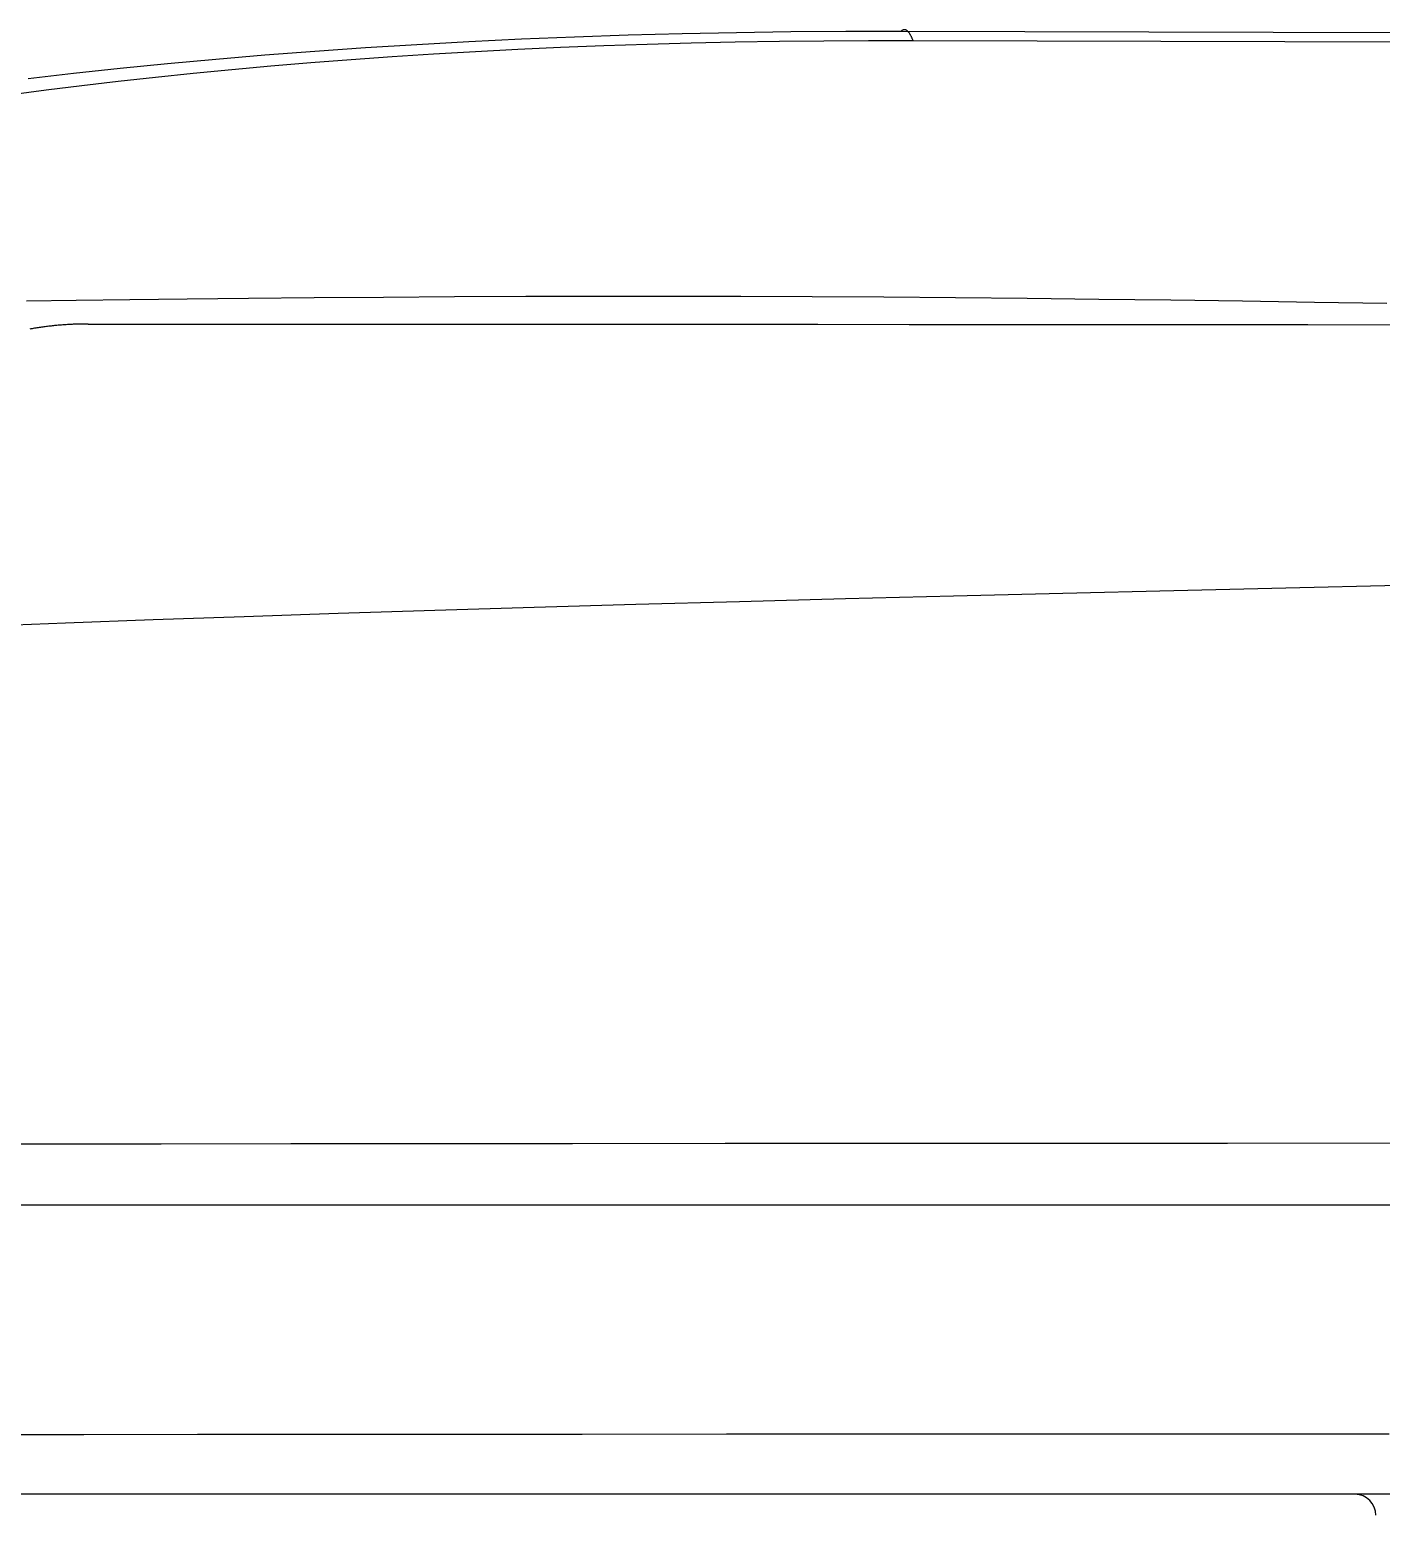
# Model space of a CAD drawing. Header units: millimetres. Extents: x 0 to 1800, y -67 to 2530.
# Drawn here: x 1236.97 to 1269.16, y 620.06 to 655.44 of the extents above; entities that cross this region are included whole.
import ezdxf

# ---------------------------------------------------------------- set-up
doc = ezdxf.new("R2010")
doc.units = ezdxf.units.MM
doc.layers.add('내부선 및 부속', color=4, linetype='Continuous')

msp = doc.modelspace()

# ---------------------------------------------------------------- linework, layer by layer
at = {"layer": '내부선 및 부속', "linetype": 'Continuous'}
for p, q in [((1252.508, 655.343), (1251.222, 655.308)), ((1253.802, 655.369), (1252.508, 655.343)), ((1255.102, 655.387), (1253.802, 655.369)), ((1256.407, 655.396), (1255.102, 655.387)), ((1257.717, 655.396), (1256.407, 655.396)), ((1260.673, 655.388), (1257.717, 655.396)), ((1257.724, 655.402), (1257.718, 655.396)), ((1257.73, 655.408), (1257.724, 655.402)), ((1257.736, 655.413), (1257.73, 655.408)), ((1257.742, 655.418), (1257.736, 655.413)), ((1257.749, 655.422), (1257.742, 655.418)), ((1257.755, 655.426), (1257.749, 655.422)), ((1257.761, 655.43), (1257.755, 655.426)), ((1257.767, 655.433), (1257.761, 655.43)), ((1257.773, 655.435), (1257.767, 655.433)), ((1257.78, 655.437), (1257.773, 655.435)), ((1257.786, 655.439), (1257.78, 655.437)), ((1257.792, 655.44), (1257.786, 655.439)), ((1257.798, 655.44), (1257.792, 655.44)), ((1257.804, 655.441), (1257.798, 655.44)), ((1257.81, 655.44), (1257.804, 655.441)), ((1257.816, 655.44), (1257.81, 655.44)), ((1257.822, 655.438), (1257.816, 655.44)), ((1257.829, 655.437), (1257.822, 655.438)), ((1257.835, 655.435), (1257.829, 655.437)), ((1257.841, 655.432), (1257.835, 655.435)), ((1257.847, 655.43), (1257.841, 655.432)), ((1257.853, 655.426), (1257.847, 655.43)), ((1257.859, 655.423), (1257.853, 655.426)), ((1257.865, 655.418), (1257.859, 655.423)), ((1257.871, 655.414), (1257.865, 655.418)), ((1257.877, 655.409), (1257.871, 655.414)), ((1257.883, 655.404), (1257.877, 655.409)), ((1257.888, 655.398), (1257.883, 655.404)), ((1257.894, 655.392), (1257.888, 655.398)), ((1257.9, 655.385), (1257.894, 655.392)), ((1257.906, 655.378), (1257.9, 655.385)), ((1257.912, 655.371), (1257.906, 655.378)), ((1257.918, 655.363), (1257.912, 655.371)), ((1257.924, 655.355), (1257.918, 655.363)), ((1257.93, 655.346), (1257.924, 655.355)), ((1257.935, 655.337), (1257.93, 655.346)), ((1257.941, 655.328), (1257.935, 655.337)), ((1263.629, 655.379), (1260.673, 655.388)), ((1266.585, 655.371), (1263.629, 655.379)), ((1269.541, 655.363), (1266.585, 655.371)), ((1244.969, 655.008), (1243.761, 654.923)), ((1246.192, 655.084), (1244.969, 655.008)), ((1247.43, 655.152), (1246.192, 655.084)), ((1248.682, 655.213), (1247.43, 655.152)), ((1249.617, 655.014), (1248.598, 654.967)), ((1249.947, 655.265), (1248.682, 655.213)), ((1250.645, 655.055), (1249.617, 655.014)), ((1251.222, 655.308), (1249.947, 655.265)), ((1251.681, 655.09), (1250.645, 655.055)), ((1252.724, 655.119), (1251.681, 655.09)), ((1253.773, 655.141), (1252.724, 655.119)), ((1254.828, 655.158), (1253.773, 655.141)), ((1255.887, 655.169), (1254.828, 655.158)), ((1256.95, 655.174), (1255.887, 655.169)), ((1258.015, 655.173), (1256.95, 655.174)), ((1257.947, 655.318), (1257.941, 655.328)), ((1257.953, 655.308), (1257.947, 655.318)), ((1257.958, 655.298), (1257.953, 655.308)), ((1257.964, 655.287), (1257.958, 655.298)), ((1257.97, 655.276), (1257.964, 655.287)), ((1257.975, 655.264), (1257.97, 655.276)), ((1257.981, 655.252), (1257.975, 655.264)), ((1257.987, 655.24), (1257.981, 655.252)), ((1257.992, 655.227), (1257.987, 655.24)), ((1257.998, 655.214), (1257.992, 655.227)), ((1258.004, 655.201), (1257.998, 655.214)), ((1258.009, 655.187), (1258.004, 655.201)), ((1258.015, 655.173), (1258.009, 655.187)), ((1260.965, 655.165), (1258.015, 655.173)), ((1263.915, 655.157), (1260.965, 655.165)), ((1266.865, 655.148), (1263.915, 655.157)), ((1269.816, 655.14), (1266.865, 655.148)), ((1240.251, 654.627), (1239.122, 654.514)), ((1241.401, 654.733), (1240.251, 654.627)), ((1242.572, 654.832), (1241.401, 654.733)), ((1243.761, 654.923), (1242.572, 654.832)), ((1243.665, 654.651), (1242.717, 654.572)), ((1244.627, 654.725), (1243.665, 654.651)), ((1245.603, 654.794), (1244.627, 654.725)), ((1246.59, 654.857), (1245.603, 654.794)), ((1247.589, 654.915), (1246.59, 654.857)), ((1248.598, 654.967), (1247.589, 654.915)), ((1238.017, 654.395), (1236.934, 654.269)), ((1239.122, 654.514), (1238.017, 654.395)), ((1239.965, 654.306), (1239.08, 654.209)), ((1240.866, 654.4), (1239.965, 654.306)), ((1241.784, 654.488), (1240.866, 654.4)), ((1242.717, 654.572), (1241.784, 654.488)), ((1237.366, 654.002), (1236.538, 653.893)), ((1238.214, 654.107), (1237.366, 654.002)), ((1239.08, 654.209), (1238.214, 654.107)), ((1238.08, 648.991), (1236.891, 648.977)), ((1239.353, 649.006), (1238.08, 648.991)), ((1240.72, 649.021), (1239.353, 649.006)), ((1242.184, 649.036), (1240.72, 649.021)), ((1243.749, 649.051), (1242.184, 649.036)), ((1245.397, 649.064), (1243.749, 649.051)), ((1247.086, 649.075), (1245.397, 649.064)), ((1248.791, 649.083), (1247.086, 649.075)), ((1250.496, 649.087), (1248.791, 649.083)), ((1252.2, 649.088), (1250.496, 649.087)), ((1253.905, 649.085), (1252.2, 649.088)), ((1255.611, 649.078), (1253.905, 649.085)), ((1257.317, 649.068), (1255.611, 649.078)), ((1259.023, 649.054), (1257.317, 649.068)), ((1260.729, 649.037), (1259.023, 649.054)), ((1262.437, 649.018), (1260.729, 649.037)), ((1264.147, 648.996), (1262.437, 649.018)), ((1265.86, 648.972), (1264.147, 648.996)), ((1267.575, 648.946), (1265.86, 648.972)), ((1269.291, 648.918), (1267.575, 648.946)), ((1237, 648.314), (1236.971, 648.309)), ((1237.028, 648.319), (1237, 648.314)), ((1237.056, 648.324), (1237.028, 648.319)), ((1237.085, 648.329), (1237.056, 648.324)), ((1237.113, 648.333), (1237.085, 648.329)), ((1237.141, 648.338), (1237.113, 648.333)), ((1237.169, 648.342), (1237.141, 648.338)), ((1237.198, 648.346), (1237.169, 648.342)), ((1237.226, 648.351), (1237.198, 648.346)), ((1237.254, 648.355), (1237.226, 648.351)), ((1237.282, 648.358), (1237.254, 648.355)), ((1237.311, 648.362), (1237.282, 648.358)), ((1237.339, 648.366), (1237.311, 648.362)), ((1237.367, 648.37), (1237.339, 648.366)), ((1237.395, 648.373), (1237.367, 648.37)), ((1237.423, 648.376), (1237.395, 648.373)), ((1237.451, 648.38), (1237.423, 648.376)), ((1237.479, 648.383), (1237.451, 648.38)), ((1237.507, 648.386), (1237.479, 648.383)), ((1237.535, 648.389), (1237.507, 648.386)), ((1237.563, 648.392), (1237.535, 648.389)), ((1237.591, 648.394), (1237.563, 648.392)), ((1237.619, 648.397), (1237.591, 648.394)), ((1237.647, 648.4), (1237.619, 648.397)), ((1237.675, 648.402), (1237.647, 648.4)), ((1237.703, 648.404), (1237.675, 648.402)), ((1237.731, 648.407), (1237.703, 648.404)), ((1237.759, 648.409), (1237.731, 648.407)), ((1237.787, 648.411), (1237.759, 648.409)), ((1237.815, 648.413), (1237.787, 648.411)), ((1237.842, 648.414), (1237.815, 648.413)), ((1237.87, 648.416), (1237.842, 648.414)), ((1237.898, 648.418), (1237.87, 648.416)), ((1237.926, 648.419), (1237.898, 648.418)), ((1237.953, 648.421), (1237.926, 648.419)), ((1237.981, 648.422), (1237.953, 648.421)), ((1238.008, 648.423), (1237.981, 648.422)), ((1238.036, 648.424), (1238.008, 648.423)), ((1238.064, 648.425), (1238.036, 648.424)), ((1238.091, 648.426), (1238.064, 648.425)), ((1238.119, 648.427), (1238.091, 648.426)), ((1238.146, 648.428), (1238.119, 648.427)), ((1238.173, 648.428), (1238.146, 648.428)), ((1238.201, 648.429), (1238.173, 648.428)), ((1238.228, 648.429), (1238.201, 648.429)), ((1238.255, 648.43), (1238.228, 648.429)), ((1238.283, 648.43), (1238.255, 648.43)), ((1238.31, 648.43), (1238.283, 648.43)), ((1238.337, 648.43), (1238.31, 648.43)), ((1238.364, 648.43), (1238.337, 648.43)), ((1238.364, 648.43), (1239.749, 648.43)), ((1239.749, 648.43), (1241.203, 648.43)), ((1241.203, 648.43), (1242.731, 648.429)), ((1242.731, 648.429), (1244.342, 648.429)), ((1244.342, 648.429), (1246.038, 648.428)), ((1246.038, 648.428), (1247.816, 648.428)), ((1247.816, 648.428), (1249.677, 648.427)), ((1249.677, 648.427), (1251.617, 648.426)), ((1251.617, 648.426), (1253.638, 648.424)), ((1253.638, 648.424), (1255.739, 648.423)), ((1255.739, 648.423), (1257.918, 648.422)), ((1257.918, 648.422), (1260.177, 648.42)), ((1260.177, 648.42), (1262.513, 648.419)), ((1262.513, 648.419), (1264.926, 648.417)), ((1264.926, 648.417), (1267.415, 648.416)), ((1267.415, 648.416), (1269.977, 648.414)), ((1258.972, 641.95), (1256.403, 641.884)), ((1261.579, 642.015), (1258.972, 641.95)), ((1264.22, 642.079), (1261.579, 642.015)), ((1266.889, 642.142), (1264.22, 642.079)), ((1269.581, 642.204), (1266.889, 642.142)), ((1244.315, 641.532), (1242.077, 641.457)), ((1246.618, 641.605), (1244.315, 641.532)), ((1248.982, 641.676), (1246.618, 641.605)), ((1251.404, 641.747), (1248.982, 641.676)), ((1253.879, 641.816), (1251.404, 641.747)), ((1256.403, 641.884), (1253.879, 641.816)), ((1237.82, 641.304), (1235.812, 641.225)), ((1239.911, 641.381), (1237.82, 641.304)), ((1242.077, 641.457), (1239.911, 641.381)), ((1234.498, 628.902), (1237.199, 628.904)), ((1237.199, 628.904), (1240.101, 628.907)), ((1240.101, 628.907), (1243.187, 628.909)), ((1243.187, 628.909), (1246.454, 628.911)), ((1246.454, 628.911), (1249.902, 628.914)), ((1249.902, 628.914), (1253.532, 628.916)), ((1253.532, 628.916), (1257.343, 628.918)), ((1257.343, 628.918), (1261.333, 628.92)), ((1261.333, 628.92), (1265.496, 628.922)), ((1265.496, 628.922), (1269.83, 628.924)), ((1238.421, 627.443), (1235.734, 627.443)), ((1241.306, 627.443), (1238.421, 627.443)), ((1244.374, 627.443), (1241.306, 627.443)), ((1247.621, 627.443), (1244.374, 627.443)), ((1251.047, 627.443), (1247.621, 627.443)), ((1254.654, 627.443), (1251.047, 627.443)), ((1258.442, 627.443), (1254.654, 627.443)), ((1262.406, 627.443), (1258.442, 627.443)), ((1266.542, 627.443), (1262.406, 627.443)), ((1270.849, 627.443), (1266.542, 627.443)), ((1235.718, 621.982), (1238.259, 621.983)), ((1238.259, 621.983), (1240.964, 621.985)), ((1240.964, 621.985), (1243.839, 621.987)), ((1243.839, 621.987), (1246.893, 621.989)), ((1246.893, 621.989), (1250.132, 621.99)), ((1250.132, 621.99), (1253.564, 621.992)), ((1253.564, 621.992), (1257.196, 621.994)), ((1257.196, 621.994), (1261.035, 621.996)), ((1261.035, 621.996), (1265.086, 621.998)), ((1265.086, 621.998), (1269.353, 621.999)), ((1239.368, 620.556), (1236.766, 620.556)), ((1242.104, 620.556), (1239.368, 620.556)), ((1244.973, 620.556), (1242.104, 620.556)), ((1247.975, 620.556), (1244.973, 620.556)), ((1251.111, 620.556), (1247.975, 620.556)), ((1254.379, 620.556), (1251.111, 620.556)), ((1258.046, 620.556), (1254.379, 620.556)), ((1261.861, 620.556), (1258.046, 620.556)), ((1265.823, 620.556), (1261.861, 620.556)), ((1270.074, 620.556), (1265.823, 620.556))]:
    msp.add_line(p, q, dxfattribs=at)
msp.add_arc((1268.534, 620.056), 0.5, 0, 90, dxfattribs=at)

doc.saveas('drawing.dxf')
